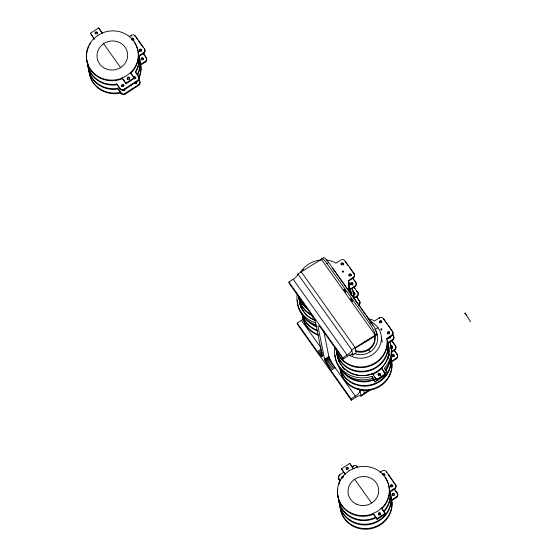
<?xml version="1.0" encoding="UTF-8"?>
<svg xmlns="http://www.w3.org/2000/svg" width="557" height="557" viewBox="0 0 557 557"><rect width="100%" height="100%" fill="white"/><g stroke="black" fill="none" stroke-linecap="round" stroke-linejoin="round"><path stroke-width="0.84" d="M139.139 57.705L138.672 64.132L136.472 70.259L135.372 71.832L138.693 76.984A3.05 2.882 -11.4 0 1 137.844 81.002L124.302 89.802A3.05 2.882 -11.4 0 1 120.326 89.378L116.761 83.933L114.819 84.337A26.047 24.571 -11.4 0 1 87.254 61.883M342.59 272.053L343.063 271.531L343.592 272.095M350.235 293.448L350.409 291.039M350.367 294.11L350.026 289.18L355.157 285.845A3.05 2.882 -11.4 0 0 355.693 282.065L352.699 277.852M382.046 330.05L381.559 329.368L381.106 330.016M135.504 72.494C138.665 67.724 140.016 61.472 138.756 55.846L143.887 52.511A3.05 2.882 -11.4 0 0 144.423 48.731L135.442 36.101A3.05 2.882 -11.4 0 0 131.215 35.383L129.154 36.72M336.867 351.439A26.151 24.668 -11.4 0 0 371.268 374.207L372.563 373.58L376.455 379.526L385.333 373.754L381.573 368.469L381.441 367.808L382.527 366.889A26.151 24.668 -11.4 0 0 387.7 342.548M384.915 513.282L381.649 508.694L382.986 507.566A26.047 24.571 -11.4 0 0 388.138 483.323M143.706 53.409L144.019 53.173A3.05 2.882 -11.4 0 0 144.555 49.392L144.423 48.731M146.157 57.343L146.296 58.005A3.05 2.882 -11.4 0 1 145.753 61.792L140.629 65.148L140.496 64.487L145.621 61.124A3.05 2.882 -11.4 0 0 146.157 57.343L143.163 53.138M353.953 273.445L354.092 274.114A3.05 2.882 -11.4 0 1 353.556 277.894L348.424 281.257L348.292 280.589L353.417 277.233A3.05 2.882 -11.4 0 0 353.953 273.445L344.971 260.815A3.05 2.882 -11.4 0 0 340.752 260.098L335.941 263.224L334.304 262.215A26.047 24.571 -11.4 0 0 326.214 260.035M354.837 286.082L355.157 285.845L355.289 286.507L350.158 289.842L350.026 289.18M356.974 296.679L357.295 296.449A3.05 2.882 -11.4 0 0 357.831 292.662L354.203 287.092M359.432 300.613A3.05 2.882 -11.4 0 1 358.896 304.401L358.715 305.299L359.028 305.062A3.05 2.882 -11.4 0 0 359.564 301.274L356.438 296.408M392.448 331.276L392.581 331.937A3.05 2.882 -11.4 0 1 392.044 335.718L386.92 339.081L386.788 338.419L391.912 335.056A3.05 2.882 -11.4 0 0 392.448 331.276L383.467 318.646A3.05 2.882 -11.4 0 0 379.247 317.929L374.436 321.055L372.793 320.045L367.982 318.583M336.282 349.399A26.047 24.571 -11.4 0 0 363.846 371.846A26.047 24.571 -11.4 0 0 388.166 345.222L387.651 342.729L392.782 339.366A3.05 2.882 -11.4 0 0 393.319 335.579L392.316 334.179M387.79 343.391L392.915 340.028A3.05 2.882 -11.4 0 0 393.451 336.247L393.319 335.579M364.327 393.291L370.05 389.385M303.927 318.444A6.106 1.866 -35.4 0 1 301.441 320.366L297.215 323.116L297.48 324.439L351.37 400.218L355.603 397.468A6.106 1.866 -35.4 0 1 361.082 396.152L370.858 389.58M90.443 33.239L94.307 39.15L90.443 33.239L98.735 27.85L102.467 33.093M134.216 77.736L134.348 78.398L126.056 83.787L125.924 83.125L134.216 77.736L130.484 72.494M116.761 83.933L120.194 88.716A3.05 2.882 -11.4 0 0 124.169 89.141L137.704 80.34A3.05 2.882 -11.4 0 0 138.561 76.323L135.372 71.832M88.09 63.783A26.047 24.571 -11.4 0 0 115.682 88.64L117.624 88.243L121.057 93.019A3.05 2.882 -11.4 0 0 125.04 93.444L138.575 84.643A3.05 2.882 -11.4 0 0 139.431 80.626L138.519 79.345M117.624 88.243L121.189 93.687A3.05 2.882 -11.4 0 0 125.172 94.105L138.707 85.312A3.05 2.882 -11.4 0 0 139.563 81.287L139.431 80.626M355.248 348.236L376.95 334.841L376.943 334.096A10.172 2.026 58.3 0 0 371.296 322.489L328.63 262.5A10.172 2.026 58.3 0 0 323.053 258.323L297.835 273.995A6.106 1.866 -35.4 0 1 293.156 279.28L288.93 282.03L289.194 283.36L310.145 312.832L315.325 321.855L322.371 356.111C321.292 357.859 318.5 352.525 317.42 351.53L297.215 323.116M353.953 297.87L357.162 295.781A3.05 2.882 -11.4 0 0 357.698 292M354.085 298.531L357.295 296.449L357.162 295.781M317.42 351.53L320.95 349.239M318.151 352.532L321.674 350.242M318.855 353.458L321.674 351.627M319.523 354.301L322.343 352.463M320.143 355.032L322.252 353.66M320.7 355.651L322.113 354.732M321.194 356.139L322.607 355.227M321.612 356.494L323.025 355.582M351.37 400.218L351.105 398.889L329.417 368.316L324.975 360.393L324.613 359.265L328.846 356.515L323.708 331.032M324.752 359.766L328.978 357.016L328.846 356.515M324.975 360.393L329.208 357.643L328.978 357.016M325.295 361.138L329.528 358.388L329.208 357.643M374.861 329.723L377.994 327.69M325.699 361.98L329.932 359.23L329.528 358.388M326.179 362.913L330.412 360.163L329.932 359.23M326.729 363.923L330.962 361.173L330.412 360.163M327.342 364.981L331.568 362.238L330.962 361.173M327.996 366.081L332.23 363.331L331.568 362.238M301.219 271.795L355.108 347.568L356.181 352.873L352.797 355.074A6.106 1.866 -35.4 0 0 347.317 356.383L343.091 359.133L342.82 357.81L347.053 355.06A6.106 1.866 -35.4 0 0 351.725 349.768L376.943 334.096M328.7 367.202L332.926 364.452L332.23 363.331M329.417 368.316L333.65 365.566L355.338 396.138L351.105 398.889M330.155 369.416L334.388 366.666M330.893 370.475L335.126 367.724M391.098 351.773L394.53 349.545A3.05 2.882 -11.4 0 0 395.386 345.521L391.891 340.612M391.23 352.435L394.662 350.207A3.05 2.882 -11.4 0 0 395.519 346.189L395.386 345.521M397.12 354.141L397.252 354.802A3.05 2.882 -11.4 0 1 396.403 358.819L391.592 361.946L391.46 361.284L396.264 358.158A3.05 2.882 -11.4 0 0 397.12 354.141L394.126 349.928M465.081 313.312C464.044 314.009 466.313 312.519 465.199 313.25M389.907 341.796A28.491 26.875 -11.4 0 1 384.274 368.316L386.885 371.992L387.289 373.977L385.597 375.077L385.465 374.415L376.588 380.187L376.72 380.849L375.028 381.949L374.624 379.958L376.316 378.864M385.333 373.754L385.193 373.093L386.885 371.992M362.043 389.531L360.01 390.854A6.106 1.866 -35.4 0 1 355.338 396.138M377.019 380.584L385.312 375.195L385.172 374.534L376.887 379.923L377.019 380.584L376.086 379.268M360.943 395.491L370.12 389.531M344.874 474.028L341.476 468.778L349.768 463.389L353.5 468.632M339.916 480.754L338.67 478.484A3.05 2.882 -11.4 0 1 339.721 474.787L343.787 472.148M351.906 466.87L353.256 465.993A3.05 2.882 -11.4 0 1 357.483 466.71L357.615 467.372A3.05 2.882 -11.4 0 0 356.779 466.592M380.034 472.392L382.596 470.728A3.05 2.882 -11.4 0 1 386.474 471.64L395.588 484.931L388.104 474.404M383.85 511.869A26.047 24.571 -11.4 0 0 390.304 493.906L389.796 491.413L394.6 488.287A3.05 2.882 -11.4 0 0 395.456 484.27M389.928 492.075L394.732 488.949A3.05 2.882 -11.4 0 0 395.79 485.258M397.19 492.882L397.329 493.544A3.05 2.882 -11.4 0 1 396.473 497.561L391.662 500.687L391.529 500.026L396.34 496.9A3.05 2.882 -11.4 0 0 397.19 492.882L394.196 488.67M385.249 513.276L385.381 513.937L377.089 519.326L376.957 518.664L385.249 513.276L381.517 508.033L381.649 508.694M326.938 263.545L369.604 323.533A10.172 2.026 58.3 0 1 375.244 335.147L321.354 259.367A10.172 2.026 58.3 0 1 326.938 263.545L328.63 262.5M369.604 323.533L371.296 322.489M125.924 83.125L122.192 77.883L122.331 78.544L120.744 79.317A26.047 24.571 -11.4 0 1 86.474 56.64M376.957 518.664L373.225 513.422L373.364 514.083L371.777 514.849A26.047 24.571 -11.4 0 1 337.639 489.749M116.893 84.594L114.951 84.998A26.047 24.571 -11.4 0 1 87.338 60.943M117.757 88.904L115.821 89.308A26.047 24.571 -11.4 0 1 88.257 66.854M390.004 336.7L390.241 336.846A1.121 1.058 -11.4 0 1 390.603 337.841M127.191 78.628L127.65 79.268M465.965 314.628L466.522 315.415M345.11 261.484L348.104 265.689M354.092 274.114L349.462 267.13M387.094 324.216L383.467 318.646M392.581 331.937L387.957 324.961M350.2 274.343L351.202 275.75M349.838 274.302L350.833 275.708M352.832 278.514L354.83 281.32M392.455 334.841L393.451 336.247M351.209 282.879L352.706 284.982M353.841 287.05L354.837 288.456M356.334 290.559L357.831 292.662M392.024 341.274L395.519 346.189M353.946 292.898L354.941 294.298M356.571 297.069L359.564 301.274M391.634 346.419L392.629 347.826M394.259 350.59L397.252 354.802M333.33 269.268L370.948 322.148M368.762 349.845L370.168 351.822M381.441 367.808L385.193 373.093M383.585 371.777L384.991 373.754M137.572 39.568L135.442 36.101M138.568 40.974L143.058 47.289M374.102 376.226L375.982 378.864M140.67 49.629L141.666 51.028A1.121 1.058 -11.4 0 0 140.684 49.747A1.121 1.058 -11.4 0 0 139.494 50.896M143.302 53.799L145.795 57.308M334.945 346.983A28.491 26.875 -11.4 0 0 372.013 376.288L374.624 379.958M334.987 355.227A28.491 26.875 -11.4 0 0 372.417 378.273L375.028 381.949M351.794 353.66L352.797 355.074L351.725 349.768L297.835 273.995L297.967 274.657M293.156 279.28L347.053 355.06M288.93 282.03L342.82 357.81M343.091 359.133L322.879 330.719C321.8 329.723 319.008 324.39 317.936 326.137L324.613 359.265M358.506 388.73L360.01 390.854L361.082 396.152M138.192 79.366L139.563 81.287M98.868 28.511L102.133 33.1M134.348 78.398L130.617 73.155L131.953 72.027A26.047 24.571 -11.4 0 0 134.119 42.074M301.441 320.366L321.159 348.09M103.142 43.049L120.444 67.369M122.331 78.544L126.056 83.787M391.703 485.168L392.699 486.567M394.829 490.035L397.329 493.544M353.166 468.639L349.768 463.389M355.018 479.772L371.477 502.908M341.476 468.778L345.208 474.021M373.364 514.083L377.089 519.326M338.67 478.484L340.236 480.733M465.144 313.285L470.609 321.716M332.926 364.452L333.65 365.566M386.788 338.419L387.296 340.912A26.047 24.571 -11.4 0 1 364.668 367.355A26.047 24.571 -11.4 0 1 335.85 348.278M387.651 342.729L388.034 344.553A26.047 24.571 -11.4 0 1 363.714 371.185A26.047 24.571 -11.4 0 1 336.15 348.738M391.46 361.284L391.968 363.777A26.047 24.571 -11.4 0 1 368.066 390.366A26.047 24.571 -11.4 0 1 340.153 368.748M348.292 280.589L348.807 283.088A26.047 24.571 -11.4 0 1 348.341 289.508M389.796 491.413L390.172 493.244A26.047 24.571 -11.4 0 1 383.717 511.208M391.529 500.026L392.044 502.518A26.047 24.571 -11.4 0 1 367.717 529.15A26.047 24.571 -11.4 0 1 340.16 506.703M140.496 64.487L141.012 66.979A26.047 24.571 -11.4 0 1 139.048 78.057M391.912 335.056L392.044 335.718M392.782 339.366L392.915 340.028M391.592 335.293L391.731 335.955M392.462 339.603L392.594 340.264M394.53 349.545L394.662 350.207M396.264 358.158L396.403 358.819M379.247 317.929L379.38 318.59M381.378 337.145L382.387 342.186M355.693 282.065L355.826 282.726A3.05 2.882 -11.4 0 1 355.289 286.507M353.417 277.233L353.556 277.894M358.896 304.401L359.028 305.062M372.563 373.58L372.696 374.241M353.103 277.463L353.235 278.131M372.013 376.288L372.417 378.273M394.6 488.287L394.732 488.949M396.34 496.9L396.473 497.561M386.474 471.64L386.607 472.301A3.05 2.882 -11.4 0 0 386.363 472.009M363.707 390.199L364.466 393.952M353.256 465.993L353.396 466.655M339.721 474.787L339.861 475.455M338.872 478.811L339.004 479.473M143.887 52.511L144.019 53.173L138.888 56.515L138.756 55.846M145.621 61.124L145.753 61.792M145.307 61.361L145.44 62.022M131.215 35.383L131.355 36.045M138.561 76.323L138.693 76.984M137.704 80.34L137.844 81.002M138.575 84.643L138.707 85.312M130.937 84.741L131.069 85.402M131.807 89.043L131.939 89.705M124.169 89.141L124.302 89.802M125.04 93.444L125.172 94.105M120.194 88.716L120.326 89.378M121.057 93.019L121.189 93.687M119.95 88.424L120.082 89.085M120.82 92.727L120.953 93.388M332.445 268.154A14.245 13.438 -11.4 0 1 334.416 271.092M368.156 340.035A14.245 13.438 -11.4 0 1 363.63 342.52M369.047 320.017A14.245 13.438 -11.4 0 1 372.577 325.274M374.757 335.432A14.245 13.438 -11.4 0 1 369.5 348.383A14.245 13.438 -11.4 0 1 355.081 350.444M374.777 335.565A14.245 13.438 -11.4 0 1 370.245 348.745A14.245 13.438 -11.4 0 1 355.944 351.523M375.752 331.13A16.787 15.833 -11.4 0 1 373.169 349.343A16.787 15.833 -11.4 0 1 354.238 353.5M370.036 321.201A20.553 19.384 -11.4 0 1 378.635 348.181A20.553 19.384 -11.4 0 1 349.455 355.164M389.148 354.224A26.047 24.571 -11.4 0 1 388.918 355.826M389.454 361.709A26.047 24.571 -11.4 0 1 385.235 370.544M372.438 379.749A26.047 24.571 -11.4 0 1 342.499 370.67M390.053 359.996A26.047 24.571 -11.4 0 1 385.855 370.53M374.158 379.818A26.047 24.571 -11.4 0 1 341.747 369.987M390.965 358.805A26.047 24.571 -11.4 0 1 387.059 373.489M386.105 374.854A26.047 24.571 -11.4 0 1 361.131 385.326A26.047 24.571 -11.4 0 1 340.39 369.263M390.944 357.873A26.047 24.571 -11.4 0 1 370.147 385.618A26.047 24.571 -11.4 0 1 340.035 368.4M391.836 363.115A26.047 24.571 -11.4 0 1 367.933 389.705A26.047 24.571 -11.4 0 1 340.021 368.086M392.379 356.814A1.121 1.058 -11.4 0 1 392.95 355.213A1.121 1.058 -11.4 0 1 394.426 356.125M390.736 346.914A1.121 1.058 -11.4 0 1 392.664 347.784M392.407 348.278A1.121 1.058 -11.4 0 1 392.191 348.466M390.833 348.404A1.121 1.058 -11.4 0 1 390.638 348.202M390.603 346.252A1.121 1.058 -11.4 0 1 392.177 346.127A1.121 1.058 -11.4 0 1 392.274 347.617A1.121 1.058 -11.4 0 1 390.701 347.742M378.287 375.028A1.121 1.058 -11.4 0 1 379.477 373.879A1.121 1.058 -11.4 0 1 380.494 375.126M378.663 375.745A1.121 1.058 -11.4 0 1 378.475 375.543M378.44 375.411A1.121 1.058 -11.4 0 1 380.598 375.237M338.914 484.228A26.047 24.571 -11.4 0 1 339.861 481.958M342.423 477.732A26.047 24.571 -11.4 0 1 343.46 476.437M385.152 477.607A26.047 24.571 -11.4 0 1 387.853 482.571M380.654 514.069A26.047 24.571 -11.4 0 1 379.296 515.072M375.655 517.209A26.047 24.571 -11.4 0 1 338.238 495.821M376.546 517.481A26.047 24.571 -11.4 0 1 338.426 498.083M389.74 491.274A26.047 24.571 -11.4 0 1 369.256 523.859A26.047 24.571 -11.4 0 1 339.109 500.13M389.872 491.935A26.047 24.571 -11.4 0 1 369.388 524.52A26.047 24.571 -11.4 0 1 339.241 500.792M391.912 501.857A26.047 24.571 -11.4 0 1 367.585 528.489A26.047 24.571 -11.4 0 1 340.028 506.034M338.802 479.145A3.05 2.882 -11.4 0 1 339.011 476.263M339.255 475.963A3.05 2.882 -11.4 0 1 339.54 475.685M356.062 466.272A3.05 2.882 -11.4 0 1 356.431 466.411M339.519 483.107A3.05 2.882 -11.4 0 1 339.526 481.255M341.949 477.614A1.121 1.058 -11.4 0 1 342.59 477.064L342.882 477.008A1.121 1.058 -11.4 0 1 343.446 477.105M392.448 495.563A1.121 1.058 -11.4 0 1 393.312 493.899A1.121 1.058 -11.4 0 1 394.384 495.403M382.784 474.843A1.121 1.058 -11.4 0 1 384.88 475.476M390.527 486.435A1.121 1.058 -11.4 0 1 391.717 485.286A1.121 1.058 -11.4 0 1 392.741 486.526M390.903 487.152A1.121 1.058 -11.4 0 1 390.715 486.95M339.54 482.794A3.05 2.882 -11.4 0 1 339.749 479.911M342.318 478.359A1.121 1.058 -11.4 0 1 342.458 476.402L342.743 476.346A1.121 1.058 -11.4 0 1 343.314 476.437M354.301 468.702A1.121 1.058 -11.4 0 1 354.586 468.646M382.534 474.717A1.121 1.058 -11.4 0 1 383.676 473.568A1.121 1.058 -11.4 0 1 384.762 474.724A1.121 1.058 -11.4 0 1 383.432 475.671M380.703 514.529A1.121 1.058 -11.4 0 1 380.445 515.023M378.676 514.947A1.121 1.058 -11.4 0 1 379.254 513.345A1.121 1.058 -11.4 0 1 380.723 514.257M346.642 469.843A1.121 1.058 -11.4 0 1 346.767 468.165A1.121 1.058 -11.4 0 1 348.445 468.674M86.53 55.018A26.047 24.571 -11.4 0 1 88.828 46.419M89.58 44.971A26.047 24.571 -11.4 0 1 90.436 43.557M138.707 55.735A26.047 24.571 -11.4 0 1 137.342 74.561M138.839 56.396A26.047 24.571 -11.4 0 1 137.475 75.223M140.879 66.318A26.047 24.571 -11.4 0 1 138.916 77.395M136.5 81.691A26.047 24.571 -11.4 0 1 134.968 83.661M120.765 92.281A26.047 24.571 -11.4 0 1 88.995 70.495M137.099 81.663A26.047 24.571 -11.4 0 1 135.636 83.689M120.897 92.942A26.047 24.571 -11.4 0 1 89.078 69.555M134.39 35.801A3.05 2.882 -11.4 0 1 134.738 35.982M135.052 36.205A3.05 2.882 -11.4 0 1 135.33 36.47M121.976 86.697A1.121 1.058 -11.4 0 1 122.415 85.151A1.121 1.058 -11.4 0 1 123.96 85.736M133.91 77.715A1.121 1.058 -11.4 0 1 135.866 78.307M123.995 89.357A1.121 1.058 -11.4 0 1 124.865 90.589M135.546 81.649A1.121 1.058 -11.4 0 1 136.451 83.383M143.441 59.606A1.121 1.058 -11.4 0 1 143.351 59.871M141.29 59.78A1.121 1.058 -11.4 0 1 141.993 58.422A1.121 1.058 -11.4 0 1 143.407 59.056M139.87 51.613A1.121 1.058 -11.4 0 1 139.549 51.16M131.751 39.303A1.121 1.058 -11.4 0 1 133.847 39.937M136.542 81.677A1.121 1.058 -11.4 0 1 135.838 83.035L135.553 83.09A1.121 1.058 -11.4 0 1 134.55 82.645M124.573 89.134A1.121 1.058 -11.4 0 1 124.643 90.185L124.476 90.422A1.121 1.058 -11.4 0 1 122.526 89.83M133.499 77.82A1.121 1.058 -11.4 0 1 134.446 76.692A1.121 1.058 -11.4 0 1 135.699 77.458A1.121 1.058 -11.4 0 1 134.968 78.725L134.683 78.788A1.121 1.058 -11.4 0 1 133.687 78.335M131.501 39.178A1.121 1.058 -11.4 0 1 132.643 38.029A1.121 1.058 -11.4 0 1 133.729 39.185A1.121 1.058 -11.4 0 1 132.399 40.132M131.877 39.902A1.121 1.058 -11.4 0 1 131.689 39.693M95.24 33.587A1.121 1.058 -11.4 0 1 96.431 32.438A1.121 1.058 -11.4 0 1 97.447 33.685M129.579 79.254A1.121 1.058 -11.4 0 1 129.412 79.484M127.644 79.407A1.121 1.058 -11.4 0 1 128.221 77.813A1.121 1.058 -11.4 0 1 129.69 78.718M301.762 308.689A26.047 24.571 -11.4 0 1 300.829 306.468M300.578 305.709A26.047 24.571 -11.4 0 1 300.139 304.157M299.527 300.188A26.047 24.571 -11.4 0 1 299.478 298.58M350.597 291.255A26.047 24.571 -11.4 0 1 350.98 292.822M315.311 320.366A26.047 24.571 -11.4 0 1 299.394 299.52M350.235 289.821A26.047 24.571 -11.4 0 1 351.279 295.342M313.034 316.084A26.047 24.571 -11.4 0 1 298.663 295.878M311.405 314.691A26.047 24.571 -11.4 0 1 298.594 296.011M348.376 281.111A26.047 24.571 -11.4 0 1 349.49 292.23M307.84 309.302A26.047 24.571 -11.4 0 1 298.608 296.324M348.494 281.208A26.047 24.571 -11.4 0 1 349.232 292.362M306.399 307.652A26.047 24.571 -11.4 0 1 298.963 297.187M302.298 270.563A26.047 24.571 -11.4 0 1 303.377 269.303M348.675 282.42A26.047 24.571 -11.4 0 1 348.209 288.846M300.258 272.624A26.047 24.571 -11.4 0 1 321.111 259.973M349.086 275.882A1.121 1.058 -11.4 0 1 349.789 274.524A1.121 1.058 -11.4 0 1 351.202 275.158M341.225 264.833A1.121 1.058 -11.4 0 1 342.36 263.412A1.121 1.058 -11.4 0 1 343.286 264.916M352.88 284.585A1.121 1.058 -11.4 0 1 352.72 284.815M351.14 284.947A1.121 1.058 -11.4 0 1 351.147 283.353A1.121 1.058 -11.4 0 1 352.811 283.527M299.562 300.857A26.151 24.668 -11.4 0 1 299.527 298.434M352.685 290.267A28.491 26.875 -11.4 0 1 354.168 298.691M316.125 324.968A28.491 26.875 -11.4 0 1 297.313 300.146M301.664 308.731A26.151 24.668 -11.4 0 1 300.042 304.185M299.429 300.195A26.151 24.668 -11.4 0 1 299.381 298.587M350.694 291.227A26.151 24.668 -11.4 0 1 351.077 292.801M352.289 288.282A28.491 26.875 -11.4 0 1 353.723 298.28M315.722 322.983A28.491 26.875 -11.4 0 1 297.194 294.235M315.269 320.456A26.151 24.668 -11.4 0 1 299.241 297.925M350.075 289.034A26.151 24.668 -11.4 0 1 351.376 295.335M299.666 300.85A26.047 24.571 -11.4 0 1 299.631 298.434M316.446 325.998A26.047 24.571 -11.4 0 1 307.45 320.254M316.578 326.66A26.047 24.571 -11.4 0 1 304.059 316.46M317.309 330.301A26.047 24.571 -11.4 0 1 302.214 314.218M317.448 330.962A26.047 24.571 -11.4 0 1 302.145 314.099M318.179 334.611A26.047 24.571 -11.4 0 1 302.333 314.566M318.312 335.272A26.047 24.571 -11.4 0 1 302.402 314.433M352.887 293.623A1.121 1.058 -11.4 0 1 354.976 294.263M355.707 300.982A1.121 1.058 -11.4 0 1 356.584 302.214M352.915 292.731A1.121 1.058 -11.4 0 1 354.809 293.052A1.121 1.058 -11.4 0 1 353.528 294.451M389.19 354.224A26.151 24.668 -11.4 0 1 388.96 355.832M390.311 343.787A28.491 26.875 -11.4 0 1 385.207 369.702M388.953 354.37A26.151 24.668 -11.4 0 1 388.668 355.965M388.487 356.752A26.151 24.668 -11.4 0 1 387.776 359.105M343.996 368.866A26.151 24.668 -11.4 0 1 342.339 367.042A26.047 24.571 -11.4 0 0 344.665 369.375M339.29 362.252A26.151 24.668 -11.4 0 1 338.357 360.017M337.215 355.31A26.151 24.668 -11.4 0 1 337.055 353.716M387.832 343.216A26.151 24.668 -11.4 0 1 388.32 344.748M378.224 375.021A1.121 1.058 -11.4 0 1 379.414 373.872A1.121 1.058 -11.4 0 1 380.438 375.119M378.6 375.738A1.121 1.058 -11.4 0 1 378.412 375.536M388.856 354.363A26.047 24.571 -11.4 0 1 387.679 359.077M382.011 368.093A26.047 24.571 -11.4 0 1 372.167 374.492M339.387 362.21A26.047 24.571 -11.4 0 1 338.454 359.982M337.312 355.296A26.047 24.571 -11.4 0 1 337.152 353.702M387.735 343.244A26.047 24.571 -11.4 0 1 388.222 344.769M387.602 342.583A26.047 24.571 -11.4 0 1 367.119 375.167A26.047 24.571 -11.4 0 1 336.971 351.439M390.109 336.184A1.121 1.058 -11.4 0 1 390.109 337.772A1.121 1.058 -11.4 0 1 388.438 337.598M388.765 338.461A1.121 1.058 -11.4 0 1 388.445 338.015M387.164 340.25A26.047 24.571 -11.4 0 1 365.378 366.555A26.047 24.571 -11.4 0 1 336.101 349.183M383.077 318.75A3.05 2.882 -11.4 0 1 383.355 319.015M389.635 333.796A1.121 1.058 -11.4 0 1 389.475 334.033M387.707 333.949A1.121 1.058 -11.4 0 1 389.134 332.39L389.378 332.536A1.121 1.058 -11.4 0 1 389.566 332.745M379.846 322.9A1.121 1.058 -11.4 0 1 380.285 321.354A1.121 1.058 -11.4 0 1 381.837 321.939M342.464 271.259C343.223 273.048 343.871 269.839 342.464 271.259M380.96 329.103C381.719 330.893 382.367 327.676 380.96 329.103M343.989 289.201L345.841 292.126L343.989 289.201M350.729 298.677L352.574 301.595L350.729 298.677M123.772 85.882L123.605 86.112A1.121 1.058 -11.4 0 1 121.746 85.875A1.121 1.058 -11.4 0 1 122.798 84.372A1.121 1.058 -11.4 0 1 123.772 85.882M97.955 35.279L92.845 39.617A26.047 24.571 -11.4 0 0 90.673 69.569A26.047 24.571 -11.4 0 0 120.604 78.648L126.704 75.696L131.814 71.366A26.047 24.571 -11.4 0 0 133.986 41.406A26.047 24.571 -11.4 0 0 104.055 32.327L97.955 35.279M348.988 470.818L343.878 475.149A26.047 24.571 -11.4 0 0 341.706 505.108A26.047 24.571 -11.4 0 0 371.637 514.188L377.737 511.235L382.847 506.905A26.047 24.571 -11.4 0 0 385.019 476.945A26.047 24.571 -11.4 0 0 355.088 467.866L348.988 470.818M389.246 331.875L389.002 331.728A1.121 1.058 -11.4 0 0 387.387 332.682A1.121 1.058 -11.4 0 0 388.953 333.643A1.121 1.058 -11.4 0 0 389.246 331.875M381.761 321.542L381.705 321.278A1.121 1.058 -11.4 0 0 379.874 320.888A1.121 1.058 -11.4 0 0 380.236 322.628A1.121 1.058 -11.4 0 0 381.761 321.542M392.678 356.508A1.121 1.058 -11.4 0 0 394.286 355.457A1.121 1.058 -11.4 0 0 392.56 354.684A1.121 1.058 -11.4 0 0 392.678 356.508M356.536 504.176A15.366 14.489 -11.4 0 0 378.663 489.791A15.366 14.489 -11.4 0 0 354.886 479.111A15.366 14.489 -11.4 0 0 356.536 504.176M392.748 495.25A1.121 1.058 -11.4 0 0 394.363 494.205A1.121 1.058 -11.4 0 0 392.629 493.425A1.121 1.058 -11.4 0 0 392.748 495.25M391.014 486.637A1.121 1.058 -11.4 0 0 392.622 485.593A1.121 1.058 -11.4 0 0 390.896 484.813A1.121 1.058 -11.4 0 0 391.014 486.637M378.976 514.64A1.121 1.058 -11.4 0 0 380.591 513.589A1.121 1.058 -11.4 0 0 378.857 512.816A1.121 1.058 -11.4 0 0 378.976 514.64M346.753 469.328A1.121 1.058 -11.4 0 0 348.369 468.284A1.121 1.058 -11.4 0 0 346.635 467.504A1.121 1.058 -11.4 0 0 346.753 469.328M105.503 68.643A15.366 14.489 -11.4 0 0 127.63 54.259A15.366 14.489 -11.4 0 0 103.853 43.571A15.366 14.489 -11.4 0 0 105.503 68.643M141.715 59.71A1.121 1.058 -11.4 0 0 143.33 58.666A1.121 1.058 -11.4 0 0 141.596 57.886A1.121 1.058 -11.4 0 0 141.715 59.71M139.981 51.098A1.121 1.058 -11.4 0 0 141.589 50.053A1.121 1.058 -11.4 0 0 139.863 49.274A1.121 1.058 -11.4 0 0 139.981 51.098M95.72 33.789A1.121 1.058 -11.4 0 0 97.336 32.745A1.121 1.058 -11.4 0 0 95.602 31.965A1.121 1.058 -11.4 0 0 95.72 33.789M127.943 79.101A1.121 1.058 -11.4 0 0 129.558 78.05A1.121 1.058 -11.4 0 0 127.825 77.277A1.121 1.058 -11.4 0 0 127.943 79.101M349.511 275.819A1.121 1.058 -11.4 0 0 351.126 274.768A1.121 1.058 -11.4 0 0 349.392 273.988A1.121 1.058 -11.4 0 0 349.511 275.819M341.657 264.763A1.121 1.058 -11.4 0 0 343.265 263.719A1.121 1.058 -11.4 0 0 341.532 262.939A1.121 1.058 -11.4 0 0 341.657 264.763M351.251 284.432A1.121 1.058 -11.4 0 0 352.86 283.381A1.121 1.058 -11.4 0 0 351.133 282.601A1.121 1.058 -11.4 0 0 351.251 284.432M378.711 375.23A1.121 1.058 -11.4 0 0 380.32 374.179A1.121 1.058 -11.4 0 0 378.586 373.399A1.121 1.058 -11.4 0 0 378.711 375.23"/></g></svg>
